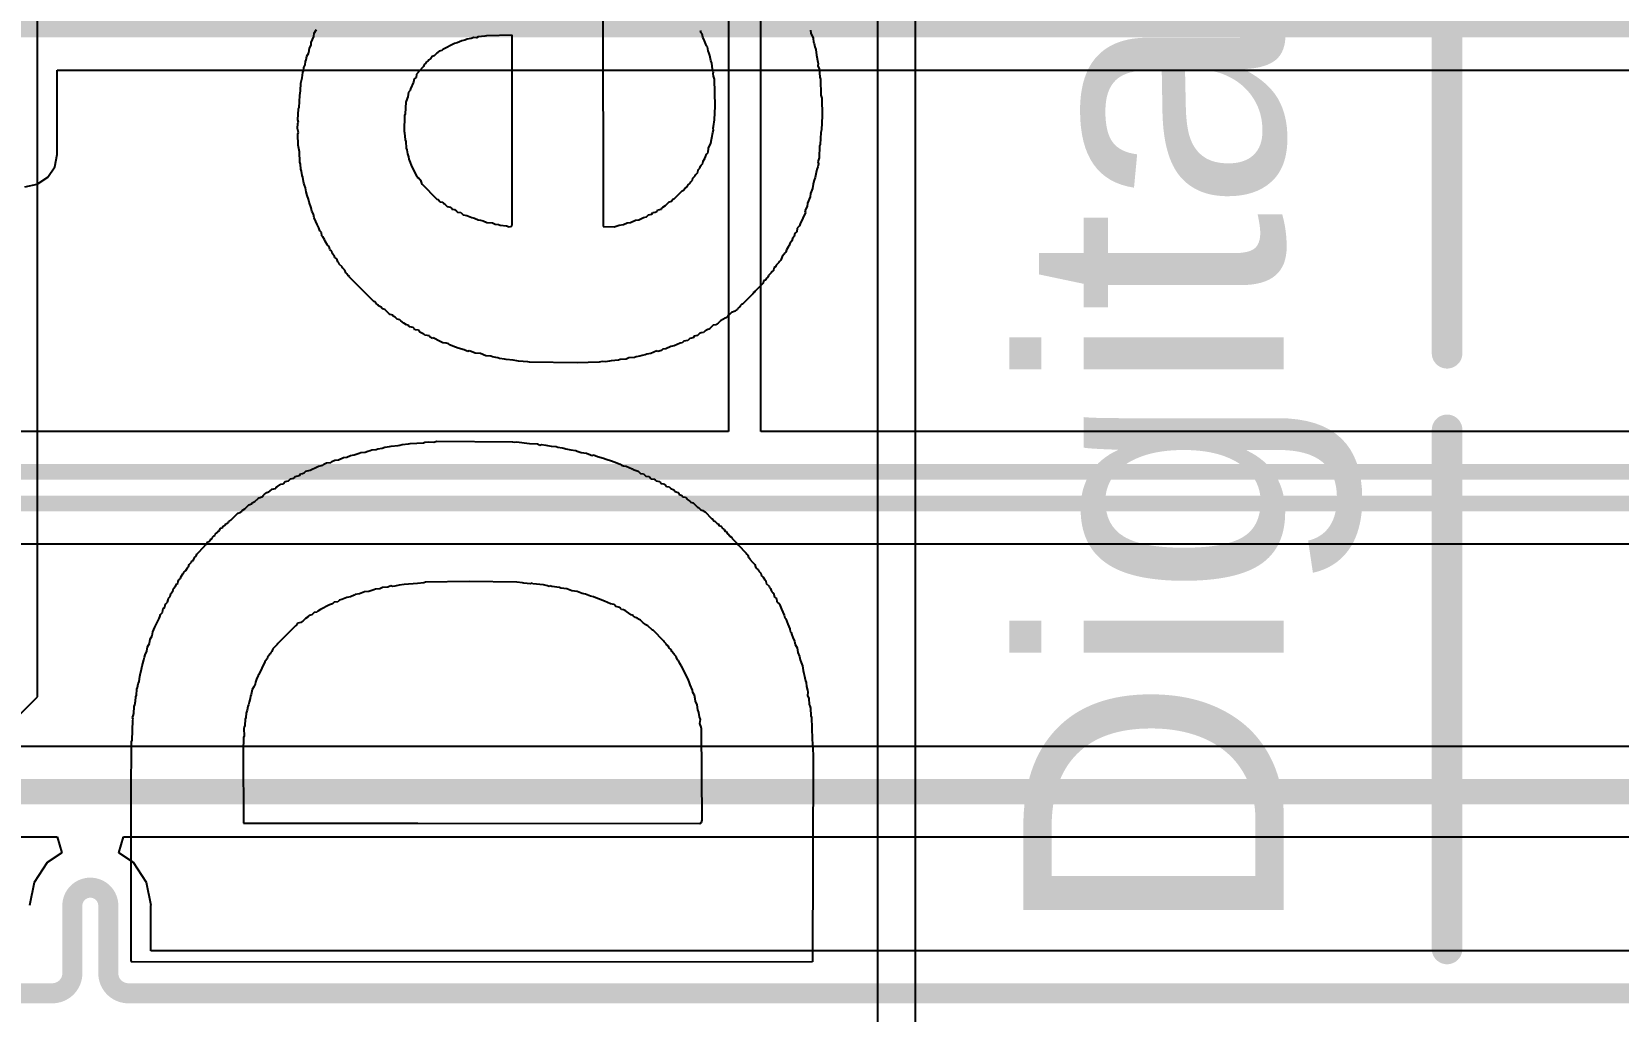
# Model space of a CAD drawing. Header units: inches. Extents: x 0 to 208, y 0 to 213.
# Drawn here: x 0.579 to 1.08, y 1.891 to 2.2 of the extents above; entities that cross this region are included whole.
import ezdxf

# ---------------------------------------------------------------- set-up
doc = ezdxf.new("R2010")
doc.units = ezdxf.units.IN
doc.header["$MEASUREMENT"] = 0
for name, color, linetype in [('Bottom Layer', 5, 'Continuous'), ('L3_SIG1', 76, 'Continuous'), ('L4_PWR', 90, 'Continuous'), ('Top Overlay', 2, 'Continuous')]:
    doc.layers.add(name, color=color, linetype=linetype)
doc.styles.add('Arial', font='', dxfattribs={"height": 0.2})
doc.styles.get('Arial').set_extended_font_data('Arial')

msp = doc.modelspace()

# ---------------------------------------------------------------- linework, layer by layer
at = {"layer": 'Bottom Layer'}
for p, q in [((0.5872, 2.161), (0.5872, 2.18757)), ((0.5872, 2.18757), (3.93065, 2.18757)), ((0.58642, 2.1571), (0.5872, 2.161)), ((0.5809, 2.15158), (0.58421, 2.15379)), ((0.58421, 2.15379), (0.58642, 2.1571)), ((0.577, 2.1508), (0.5809, 2.15158)), ((2.56593, 1.9743), (0.5736, 1.9743)), ((0.53901, 1.94576), (0.58715, 1.94576)), ((0.58715, 1.94576), (0.58867, 1.94076)), ((0.60665, 1.94076), (0.60817, 1.94576)), ((0.60817, 1.94576), (2.57524, 1.94576)), ((0.58408, 1.93769), (0.57992, 1.93146)), ((0.58867, 1.94076), (0.58408, 1.93769)), ((0.61124, 1.93769), (0.60665, 1.94076)), ((0.6154, 1.93146), (0.61124, 1.93769)), ((0.57992, 1.93146), (0.57846, 1.92412)), ((0.61686, 1.92412), (0.6154, 1.93146)), ((0.61675, 1.9099), (0.61675, 1.92412)), ((0.61675, 1.92412), (0.61686, 1.92412)), ((1.36819, 1.9099), (0.61675, 1.9099))]:
    msp.add_line(p, q, dxfattribs=at)
for points in [[(0.53894, 2.22287, 0.05, 0.05, 0), (5.03359, 2.22287, 0.05, 0.05, 0)], [(0.51651, 1.96003, 0.008, 0.008, 0), (2.5857, 1.96003, 0.008, 0.008, 0)], [(0.592, 1.92412, 0.00633, 0.00633, -0.414214), (0.59766, 1.92978, 0.00633, 0.00633, 0)], [(0.59766, 1.92978, 0.00633, 0.00633, 0), (0.59766, 1.92978, 0.00633, 0.00633, 0)], [(0.59766, 1.92978, 0.00633, 0.00633, -0.414214), (0.60333, 1.92412, 0.00633, 0.00633, 0)], [(0.592, 1.90281, 0.00633, 0.00633, 0), (0.592, 1.92412, 0.00633, 0.00633, 0)], [(0.60333, 1.90281, 0.00633, 0.00633, 0), (0.60333, 1.92412, 0.00633, 0.00633, 0)], [(0.592, 1.90281, 0.00633, 0.00633, -0.414214), (0.58567, 1.89648, 0.00633, 0.00633, 0)], [(0.60965, 1.89648, 0.00633, 0.00633, -0.414214), (0.60333, 1.90281, 0.00633, 0.00633, 0)], [(0.40659, 1.89648, 0.00633, 0.00633, 0), (0.5825, 1.89648, 0.00633, 0.00633, 0)], [(0.5825, 1.89648, 0.00633, 0.00633, 0), (0.58567, 1.89648, 0.00633, 0.00633, 0)], [(0.60965, 1.89648, 0.00633, 0.00633, 0), (0.74567, 1.89648, 0.00633, 0.00633, 0)], [(0.74567, 1.89648, 0.00633, 0.00633, 0), (1.37935, 1.89648, 0.00633, 0.00633, 0)]]:
    msp.add_lwpolyline(points, format="xyseb", dxfattribs=at)
for points in [[(0.59608, 1.92978, 0.00316, 0.00316, 1), (0.59924, 1.92978, 0.00316, 0.00316, 1)], [(0.59608, 1.92978, 0.00316, 0.00316, 1), (0.59924, 1.92978, 0.00316, 0.00316, 1)], [(0.59608, 1.92978, 0.00316, 0.00316, 1), (0.59924, 1.92978, 0.00316, 0.00316, 1)], [(0.59608, 1.92978, 0.00316, 0.00316, 1), (0.59924, 1.92978, 0.00316, 0.00316, 1)], [(0.59041, 1.92412, 0.00316, 0.00316, 1), (0.59358, 1.92412, 0.00316, 0.00316, 1)], [(0.59041, 1.92412, 0.00316, 0.00316, 1), (0.59358, 1.92412, 0.00316, 0.00316, 1)], [(0.60174, 1.92412, 0.00316, 0.00316, 1), (0.60491, 1.92412, 0.00316, 0.00316, 1)], [(0.60174, 1.92412, 0.00316, 0.00316, 1), (0.60491, 1.92412, 0.00316, 0.00316, 1)], [(0.59041, 1.90281, 0.00316, 0.00316, 1), (0.59358, 1.90281, 0.00316, 0.00316, 1)], [(0.59041, 1.90281, 0.00316, 0.00316, 1), (0.59358, 1.90281, 0.00316, 0.00316, 1)], [(0.60174, 1.90281, 0.00316, 0.00316, 1), (0.60491, 1.90281, 0.00316, 0.00316, 1)], [(0.60174, 1.90281, 0.00316, 0.00316, 1), (0.60491, 1.90281, 0.00316, 0.00316, 1)], [(0.58092, 1.89648, 0.00316, 0.00316, 1), (0.58408, 1.89648, 0.00316, 0.00316, 1)], [(0.58092, 1.89648, 0.00316, 0.00316, 1), (0.58408, 1.89648, 0.00316, 0.00316, 1)], [(0.58408, 1.89648, 0.00316, 0.00316, 1), (0.58725, 1.89648, 0.00316, 0.00316, 1)], [(0.58408, 1.89648, 0.00316, 0.00316, 1), (0.58725, 1.89648, 0.00316, 0.00316, 1)], [(0.60807, 1.89648, 0.00316, 0.00316, 1), (0.61124, 1.89648, 0.00316, 0.00316, 1)], [(0.60807, 1.89648, 0.00316, 0.00316, 1), (0.61124, 1.89648, 0.00316, 0.00316, 1)], [(0.74409, 1.89648, 0.00316, 0.00316, 1), (0.74725, 1.89648, 0.00316, 0.00316, 1)], [(0.74409, 1.89648, 0.00316, 0.00316, 1), (0.74725, 1.89648, 0.00316, 0.00316, 1)]]:
    msp.add_lwpolyline(points, format="xyseb", close=True, dxfattribs=at)
at = {"layer": 'L3_SIG1'}
for p, q in [((0.799, 2.656), (0.799, 2.0736)), ((0.8092, 2.0736), (0.8092, 2.656)), ((0.799, 2.0736), (0.38189, 2.0736)), ((2.40976, 2.0736), (0.8092, 2.0736)), ((0.57332, 2.03822), (2.41915, 2.03822))]:
    msp.add_line(p, q, dxfattribs=at)
for points in [[(0.45363, 2.06088, 0.00494, 0.00494, 0), (2.41503, 2.06088, 0.00494, 0.00494, 0)], [(0.45363, 2.05094, 0.00494, 0.00494, 0), (2.41915, 2.05094, 0.00494, 0.00494, 0)]]:
    msp.add_lwpolyline(points, format="xyseb", dxfattribs=at)
at = {"layer": 'L4_PWR'}
for p, q in [((0.846, 2.78693), (0.846, 1.73699)), ((0.858, 1.819), (0.858, 2.78693)), ((0.581, 1.99), (0.581, 2.645)), ((0.54084, 1.94984), (0.581, 1.99))]:
    msp.add_line(p, q, dxfattribs=at)
at = {"layer": 'Top Overlay'}
for p, q in [((0.75928, 2.23916), (0.75945, 2.13826)), ((0.6673, 2.19626), (0.66816, 2.19815)), ((0.66816, 2.19815), (0.66833, 2.19918)), ((0.66833, 2.19918), (0.66902, 2.20038)), ((0.71784, 2.19755), (0.71655, 2.19729)), ((0.7187, 2.19789), (0.71784, 2.19755)), ((0.71938, 2.19772), (0.7187, 2.19789)), ((0.71947, 2.1978), (0.71938, 2.19772)), ((0.72007, 2.19806), (0.71947, 2.1978)), ((0.72213, 2.19823), (0.72007, 2.19806)), ((0.72264, 2.1984), (0.72213, 2.19823)), ((0.73071, 2.19858), (0.72264, 2.1984)), ((0.73079, 2.1386), (0.73071, 2.19858)), ((0.79034, 2.19935), (0.79017, 2.20003)), ((0.79069, 2.199), (0.79034, 2.19935)), ((0.79086, 2.19798), (0.79069, 2.199)), ((0.79146, 2.19686), (0.79086, 2.19798)), ((0.82484, 2.20021), (0.82501, 2.19918)), ((0.82501, 2.19918), (0.82569, 2.19763)), ((0.82569, 2.19763), (0.82587, 2.19643)), ((0.66593, 2.19197), (0.66661, 2.193)), ((0.66661, 2.193), (0.66678, 2.19454)), ((0.66678, 2.19454), (0.6673, 2.1954)), ((0.66739, 2.19583), (0.6673, 2.19626)), ((0.6673, 2.1954), (0.66739, 2.19583)), ((0.70703, 2.19291), (0.70617, 2.19205)), ((0.70737, 2.19308), (0.70703, 2.19291)), ((0.70746, 2.19334), (0.70737, 2.19308)), ((0.70771, 2.1936), (0.70746, 2.19334)), ((0.70857, 2.19377), (0.70771, 2.1936)), ((0.70891, 2.19411), (0.70857, 2.19377)), ((0.71252, 2.196), (0.70891, 2.19411)), ((0.71338, 2.19617), (0.71252, 2.196)), ((0.71492, 2.19686), (0.71338, 2.19617)), ((0.71578, 2.19703), (0.71492, 2.19686)), ((0.71655, 2.19729), (0.71578, 2.19703)), ((0.79206, 2.19523), (0.79146, 2.19686)), ((0.7924, 2.19489), (0.79206, 2.19523)), ((0.79257, 2.19368), (0.7924, 2.19489)), ((0.79292, 2.19283), (0.79257, 2.19368)), ((0.79309, 2.19214), (0.79292, 2.19283)), ((0.82587, 2.19643), (0.82604, 2.19592)), ((0.82604, 2.19592), (0.82621, 2.19489)), ((0.82621, 2.19489), (0.82655, 2.19403)), ((0.82655, 2.19403), (0.82672, 2.19231)), ((0.6649, 2.18734), (0.66507, 2.18837)), ((0.66507, 2.18837), (0.66541, 2.18922)), ((0.66541, 2.18922), (0.66558, 2.19025)), ((0.66558, 2.19025), (0.66575, 2.19077)), ((0.66575, 2.19077), (0.66593, 2.19197)), ((0.70282, 2.18871), (0.70128, 2.18716)), ((0.70299, 2.18939), (0.70282, 2.18871)), ((0.70351, 2.18974), (0.70299, 2.18939)), ((0.70368, 2.19008), (0.70351, 2.18974)), ((0.70394, 2.19034), (0.70368, 2.19008)), ((0.70428, 2.19051), (0.70394, 2.19034)), ((0.70445, 2.19085), (0.70428, 2.19051)), ((0.70505, 2.19128), (0.70445, 2.19085)), ((0.70548, 2.19188), (0.70505, 2.19128)), ((0.70617, 2.19205), (0.70548, 2.19188)), ((0.79326, 2.19163), (0.79309, 2.19214)), ((0.79343, 2.1906), (0.79326, 2.19163)), ((0.79378, 2.18974), (0.79343, 2.1906)), ((0.79395, 2.18785), (0.79378, 2.18974)), ((0.79429, 2.18699), (0.79395, 2.18785)), ((0.82672, 2.19231), (0.8269, 2.1918)), ((0.8269, 2.1918), (0.82707, 2.1906)), ((0.82707, 2.1906), (0.82724, 2.19008)), ((0.82724, 2.19008), (0.82732, 2.18965)), ((0.82732, 2.18965), (0.82724, 2.18888)), ((0.82724, 2.18888), (0.82758, 2.18802)), ((0.82758, 2.18802), (0.82784, 2.18536)), ((0.66395, 2.18107), (0.66412, 2.18347)), ((0.66412, 2.18347), (0.66447, 2.18519)), ((0.66447, 2.18519), (0.66473, 2.18682)), ((0.66473, 2.18682), (0.6649, 2.18734)), ((0.69965, 2.18382), (0.6987, 2.18167)), ((0.69982, 2.18485), (0.69965, 2.18382)), ((0.70016, 2.18502), (0.69982, 2.18485)), ((0.70042, 2.18528), (0.70016, 2.18502)), ((0.70059, 2.18631), (0.70042, 2.18528)), ((0.70111, 2.18682), (0.70059, 2.18631)), ((0.70128, 2.18716), (0.70111, 2.18682)), ((0.79412, 2.18648), (0.79429, 2.18699)), ((0.79429, 2.18562), (0.79412, 2.18648)), ((0.79463, 2.18476), (0.79429, 2.18562)), ((0.7948, 2.17618), (0.79463, 2.18476)), ((0.82784, 2.18536), (0.82801, 2.18468)), ((0.82801, 2.18468), (0.82818, 2.1797)), ((0.66352, 2.17584), (0.66378, 2.17953)), ((0.66378, 2.17953), (0.66395, 2.18107)), ((0.69725, 2.17747), (0.69699, 2.17378)), ((0.69767, 2.17858), (0.69725, 2.17747)), ((0.69785, 2.1791), (0.69767, 2.17858)), ((0.69802, 2.18064), (0.69785, 2.1791)), ((0.69853, 2.18116), (0.69802, 2.18064)), ((0.6987, 2.18167), (0.69853, 2.18116)), ((0.82818, 2.1797), (0.82844, 2.17876)), ((0.82844, 2.17876), (0.82853, 2.17318)), ((0.66318, 2.17189), (0.66335, 2.17532)), ((0.66335, 2.17532), (0.66352, 2.17584)), ((0.69682, 2.17326), (0.69664, 2.16829)), ((0.69699, 2.17378), (0.69682, 2.17326)), ((0.79463, 2.17189), (0.7948, 2.17618)), ((0.82853, 2.17318), (0.82835, 2.16872)), ((0.66301, 2.16914), (0.66318, 2.17069)), ((0.66335, 2.16794), (0.66301, 2.16914)), ((0.66335, 2.1712), (0.66318, 2.17189)), ((0.66318, 2.17069), (0.66335, 2.1712)), ((0.66318, 2.16743), (0.66335, 2.16794)), ((0.66327, 2.16391), (0.66318, 2.16743)), ((0.69664, 2.16829), (0.69682, 2.16777)), ((0.69682, 2.16777), (0.69699, 2.16554)), ((0.79378, 2.16623), (0.79403, 2.16786)), ((0.79403, 2.16786), (0.79429, 2.16863)), ((0.79412, 2.16932), (0.79429, 2.16983)), ((0.79429, 2.16863), (0.79412, 2.16932)), ((0.79429, 2.16983), (0.79463, 2.17189)), ((0.8281, 2.16794), (0.82793, 2.16417)), ((0.82835, 2.16872), (0.8281, 2.16794)), ((0.66361, 2.16185), (0.66327, 2.16391)), ((0.69699, 2.16554), (0.69716, 2.16503)), ((0.69716, 2.16503), (0.69733, 2.16297)), ((0.69733, 2.16297), (0.6975, 2.16245)), ((0.6975, 2.16245), (0.69776, 2.16117)), ((0.79257, 2.16159), (0.79275, 2.16297)), ((0.79275, 2.16297), (0.79343, 2.16451)), ((0.79343, 2.16451), (0.7936, 2.16571)), ((0.7936, 2.16571), (0.79378, 2.16623)), ((0.82775, 2.16365), (0.82758, 2.15988)), ((0.82793, 2.16417), (0.82775, 2.16365)), ((0.66378, 2.15859), (0.66361, 2.16185)), ((0.66395, 2.1579), (0.66378, 2.15859)), ((0.66412, 2.15636), (0.66395, 2.1579)), ((0.69776, 2.16117), (0.69802, 2.16022)), ((0.69802, 2.16022), (0.69819, 2.15953)), ((0.69819, 2.15953), (0.69836, 2.15902)), ((0.69836, 2.15902), (0.69905, 2.15713)), ((0.79017, 2.1573), (0.79034, 2.15765)), ((0.79034, 2.15765), (0.79086, 2.15816)), ((0.79086, 2.15816), (0.79103, 2.15885)), ((0.79103, 2.15885), (0.79154, 2.15971)), ((0.79154, 2.15971), (0.79172, 2.16022)), ((0.79172, 2.16022), (0.79206, 2.16108)), ((0.79206, 2.16108), (0.79257, 2.16159)), ((0.82741, 2.15799), (0.82715, 2.15705)), ((0.82758, 2.15988), (0.82724, 2.15868)), ((0.82724, 2.15868), (0.82741, 2.15799)), ((0.6643, 2.15567), (0.66412, 2.15636)), ((0.66455, 2.15439), (0.6643, 2.15567)), ((0.66473, 2.15387), (0.66455, 2.15439)), ((0.6649, 2.1525), (0.66473, 2.15387)), ((0.66507, 2.15198), (0.6649, 2.1525)), ((0.69905, 2.15713), (0.70076, 2.15387)), ((0.70076, 2.15387), (0.70128, 2.15353)), ((0.70128, 2.15353), (0.70145, 2.15319)), ((0.70145, 2.15319), (0.70179, 2.15284)), ((0.70179, 2.15284), (0.70214, 2.15198)), ((0.78708, 2.15233), (0.7876, 2.15284)), ((0.7876, 2.15284), (0.78777, 2.15353)), ((0.78777, 2.15353), (0.78846, 2.15421)), ((0.78846, 2.15421), (0.78863, 2.15456)), ((0.78863, 2.15456), (0.78931, 2.15524)), ((0.78931, 2.15524), (0.78949, 2.1561)), ((0.78949, 2.1561), (0.79, 2.15662)), ((0.79, 2.15662), (0.79017, 2.1573)), ((0.82604, 2.15284), (0.82587, 2.15216)), ((0.82638, 2.1537), (0.82604, 2.15284)), ((0.82664, 2.15533), (0.82638, 2.1537)), ((0.8269, 2.15627), (0.82664, 2.15533)), ((0.82715, 2.15705), (0.8269, 2.15627)), ((0.66524, 2.1513), (0.66507, 2.15198)), ((0.66558, 2.15044), (0.66524, 2.1513)), ((0.66575, 2.14924), (0.66558, 2.15044)), ((0.6661, 2.14804), (0.66575, 2.14924)), ((0.66653, 2.14692), (0.6661, 2.14804)), ((0.70214, 2.15198), (0.70231, 2.15164)), ((0.70231, 2.15164), (0.70703, 2.14692)), ((0.78202, 2.14709), (0.78442, 2.1495)), ((0.78442, 2.1495), (0.78477, 2.14967)), ((0.78477, 2.14967), (0.78519, 2.15027)), ((0.78519, 2.15027), (0.78545, 2.15053)), ((0.78545, 2.15053), (0.7858, 2.1507)), ((0.7858, 2.1507), (0.78622, 2.1513)), ((0.78622, 2.1513), (0.78691, 2.15198)), ((0.78691, 2.15198), (0.78708, 2.15233)), ((0.82475, 2.14761), (0.82398, 2.14563)), ((0.82492, 2.14864), (0.82475, 2.14761)), ((0.82535, 2.14975), (0.82492, 2.14864)), ((0.82552, 2.15027), (0.82535, 2.14975)), ((0.82569, 2.15164), (0.82552, 2.15027)), ((0.82587, 2.15216), (0.82569, 2.15164)), ((0.6667, 2.14589), (0.66653, 2.14692)), ((0.66739, 2.14418), (0.6667, 2.14589)), ((0.66756, 2.14315), (0.66739, 2.14418)), ((0.66807, 2.14212), (0.66756, 2.14315)), ((0.70703, 2.14692), (0.70737, 2.14675)), ((0.70737, 2.14675), (0.70806, 2.14606)), ((0.70806, 2.14606), (0.70891, 2.14589)), ((0.70891, 2.14589), (0.70926, 2.14538)), ((0.70926, 2.14538), (0.7096, 2.14521)), ((0.7096, 2.14521), (0.71029, 2.14452)), ((0.71029, 2.14452), (0.71132, 2.14435)), ((0.71132, 2.14435), (0.71157, 2.14409)), ((0.71157, 2.14409), (0.71175, 2.14375)), ((0.71175, 2.14375), (0.7126, 2.14358)), ((0.7126, 2.14358), (0.7132, 2.14315)), ((0.7132, 2.14315), (0.71355, 2.1428)), ((0.71355, 2.1428), (0.71458, 2.14263)), ((0.71458, 2.14263), (0.71526, 2.14194)), ((0.77481, 2.14212), (0.77516, 2.14263)), ((0.77516, 2.14263), (0.77584, 2.1428)), ((0.77584, 2.1428), (0.77636, 2.14297)), ((0.77636, 2.14297), (0.77661, 2.14323)), ((0.77661, 2.14323), (0.7767, 2.14349)), ((0.7767, 2.14349), (0.77739, 2.14366)), ((0.77739, 2.14366), (0.77782, 2.14375)), ((0.77782, 2.14375), (0.77799, 2.14409)), ((0.77799, 2.14409), (0.77824, 2.14435)), ((0.77824, 2.14435), (0.7791, 2.14486)), ((0.7791, 2.14486), (0.7803, 2.14606)), ((0.7803, 2.14606), (0.78099, 2.14624)), ((0.78099, 2.14624), (0.78142, 2.14684)), ((0.78142, 2.14684), (0.78202, 2.14709)), ((0.82329, 2.14272), (0.82158, 2.13911)), ((0.82381, 2.1446), (0.82312, 2.14323)), ((0.82312, 2.14323), (0.82329, 2.14272)), ((0.82398, 2.14563), (0.82381, 2.1446)), ((0.66833, 2.141), (0.66807, 2.14212)), ((0.66884, 2.1398), (0.66833, 2.141)), ((0.66919, 2.13894), (0.66884, 2.1398)), ((0.66979, 2.13783), (0.66919, 2.13894)), ((0.67005, 2.13688), (0.66979, 2.13783)), ((0.71526, 2.14194), (0.71647, 2.14177)), ((0.71647, 2.14177), (0.71801, 2.14109)), ((0.71801, 2.14109), (0.71887, 2.14092)), ((0.71887, 2.14092), (0.72007, 2.1404)), ((0.72007, 2.1404), (0.72076, 2.14023)), ((0.72076, 2.14023), (0.72161, 2.14006)), ((0.72161, 2.14006), (0.72281, 2.13954)), ((0.72281, 2.13954), (0.72453, 2.13937)), ((0.72453, 2.13937), (0.72539, 2.13903)), ((0.72539, 2.13903), (0.72642, 2.13886)), ((0.72642, 2.13886), (0.72693, 2.13868)), ((0.72693, 2.13868), (0.72899, 2.13851)), ((0.72899, 2.13851), (0.72985, 2.13817)), ((0.72985, 2.13817), (0.73054, 2.13834)), ((0.73054, 2.13834), (0.73079, 2.1386)), ((0.75945, 2.13826), (0.76297, 2.13817)), ((0.76297, 2.13817), (0.76383, 2.13851)), ((0.76383, 2.13851), (0.76452, 2.13868)), ((0.76452, 2.13868), (0.76589, 2.13886)), ((0.76589, 2.13886), (0.76709, 2.13937)), ((0.76709, 2.13937), (0.76812, 2.13954)), ((0.76812, 2.13954), (0.76966, 2.14023)), ((0.76966, 2.14023), (0.77069, 2.1404)), ((0.77069, 2.1404), (0.77224, 2.14109)), ((0.77224, 2.14109), (0.7731, 2.14126)), ((0.7731, 2.14126), (0.77378, 2.14194)), ((0.77378, 2.14194), (0.77481, 2.14212)), ((0.82072, 2.13774), (0.82055, 2.13654)), ((0.8214, 2.13843), (0.82072, 2.13774)), ((0.82158, 2.13911), (0.8214, 2.13843)), ((0.67056, 2.13637), (0.67005, 2.13688)), ((0.67073, 2.13534), (0.67056, 2.13637)), ((0.67107, 2.13499), (0.67073, 2.13534)), ((0.67159, 2.13414), (0.67107, 2.13499)), ((0.67176, 2.13362), (0.67159, 2.13414)), ((0.67245, 2.13242), (0.67176, 2.13362)), ((0.67305, 2.13199), (0.67245, 2.13242)), ((0.81832, 2.13294), (0.81814, 2.13225)), ((0.81883, 2.13345), (0.81832, 2.13294)), ((0.819, 2.13379), (0.81883, 2.13345)), ((0.81917, 2.13448), (0.819, 2.13379)), ((0.81977, 2.13508), (0.81917, 2.13448)), ((0.81995, 2.13611), (0.81977, 2.13508)), ((0.82055, 2.13654), (0.81995, 2.13611)), ((0.67322, 2.13096), (0.67305, 2.13199)), ((0.67382, 2.13053), (0.67322, 2.13096)), ((0.67399, 2.12985), (0.67382, 2.13053)), ((0.67468, 2.12882), (0.67399, 2.12985)), ((0.67485, 2.12847), (0.67468, 2.12882)), ((0.67545, 2.12804), (0.67485, 2.12847)), ((0.67571, 2.1271), (0.67545, 2.12804)), ((0.81548, 2.1277), (0.81505, 2.12727)), ((0.81591, 2.12882), (0.81548, 2.1277)), ((0.8166, 2.1295), (0.81591, 2.12882)), ((0.81677, 2.12985), (0.8166, 2.1295)), ((0.81711, 2.13019), (0.81677, 2.12985)), ((0.81729, 2.13088), (0.81711, 2.13019)), ((0.81797, 2.13191), (0.81729, 2.13088)), ((0.81814, 2.13225), (0.81797, 2.13191)), ((0.67605, 2.12676), (0.67571, 2.1271)), ((0.67622, 2.12641), (0.67605, 2.12676)), ((0.67708, 2.12556), (0.67622, 2.12641)), ((0.67725, 2.12521), (0.67708, 2.12556)), ((0.67794, 2.12453), (0.67725, 2.12521)), ((0.67828, 2.12367), (0.67794, 2.12453)), ((0.67863, 2.12333), (0.67828, 2.12367)), ((0.6788, 2.12298), (0.67863, 2.12333)), ((0.67905, 2.12272), (0.6788, 2.12298)), ((0.6794, 2.12255), (0.67905, 2.12272)), ((0.67948, 2.1223), (0.6794, 2.12255)), ((0.81162, 2.12281), (0.81145, 2.1223)), ((0.81248, 2.12367), (0.81162, 2.12281)), ((0.81265, 2.12401), (0.81248, 2.12367)), ((0.81291, 2.1241), (0.81265, 2.12401)), ((0.81317, 2.12435), (0.81291, 2.1241)), ((0.81334, 2.12521), (0.81317, 2.12435)), ((0.81385, 2.12556), (0.81334, 2.12521)), ((0.81403, 2.12607), (0.81385, 2.12556)), ((0.81488, 2.12693), (0.81403, 2.12607)), ((0.81505, 2.12727), (0.81488, 2.12693)), ((0.68712, 2.11466), (0.67948, 2.1223)), ((0.80733, 2.11766), (0.80682, 2.11732)), ((0.8075, 2.11801), (0.80733, 2.11766)), ((0.80991, 2.12041), (0.8075, 2.11801)), ((0.81008, 2.12109), (0.80991, 2.12041)), ((0.81068, 2.12135), (0.81008, 2.12109)), ((0.81085, 2.12187), (0.81068, 2.12135)), ((0.81145, 2.1223), (0.81085, 2.12187)), ((0.68746, 2.11449), (0.68712, 2.11466)), ((0.68781, 2.11397), (0.68746, 2.11449)), ((0.68841, 2.11354), (0.68781, 2.11397)), ((0.68858, 2.1132), (0.68841, 2.11354)), ((0.68944, 2.11286), (0.68858, 2.1132)), ((0.68961, 2.11251), (0.68944, 2.11286)), ((0.68987, 2.11226), (0.68961, 2.11251)), ((0.80184, 2.11234), (0.80176, 2.11208)), ((0.80227, 2.11277), (0.80184, 2.11234)), ((0.80261, 2.11294), (0.80227, 2.11277)), ((0.8027, 2.1132), (0.80261, 2.11294)), ((0.80313, 2.11363), (0.8027, 2.1132)), ((0.80347, 2.1138), (0.80313, 2.11363)), ((0.80665, 2.11698), (0.80347, 2.1138)), ((0.80682, 2.11732), (0.80665, 2.11698)), ((0.69055, 2.11208), (0.68987, 2.11226)), ((0.69193, 2.11071), (0.69055, 2.11208)), ((0.69227, 2.11054), (0.69193, 2.11071)), ((0.69304, 2.11028), (0.69227, 2.11054)), ((0.69321, 2.10994), (0.69304, 2.11028)), ((0.69381, 2.10968), (0.69321, 2.10994)), ((0.6945, 2.109), (0.69381, 2.10968)), ((0.69536, 2.10882), (0.6945, 2.109)), ((0.69561, 2.10857), (0.69536, 2.10882)), ((0.69656, 2.10779), (0.69561, 2.10857)), ((0.69742, 2.10728), (0.69656, 2.10779)), ((0.79541, 2.10762), (0.79506, 2.10728)), ((0.79575, 2.10779), (0.79541, 2.10762)), ((0.79644, 2.10848), (0.79575, 2.10779)), ((0.79798, 2.10934), (0.79644, 2.10848)), ((0.79832, 2.10951), (0.79798, 2.10934)), ((0.79875, 2.10994), (0.79832, 2.10951)), ((0.79892, 2.11028), (0.79875, 2.10994)), ((0.79918, 2.11037), (0.79892, 2.11028)), ((0.79995, 2.11114), (0.79918, 2.11037)), ((0.80107, 2.11157), (0.79995, 2.11114)), ((0.80141, 2.11191), (0.80107, 2.11157)), ((0.80176, 2.11208), (0.80141, 2.11191)), ((0.6981, 2.10711), (0.69742, 2.10728)), ((0.69819, 2.10685), (0.6981, 2.10711)), ((0.69845, 2.10659), (0.69819, 2.10685)), ((0.69948, 2.10642), (0.69845, 2.10659)), ((0.69991, 2.10599), (0.69948, 2.10642)), ((0.70008, 2.10565), (0.69991, 2.10599)), ((0.70119, 2.10556), (0.70008, 2.10565)), ((0.70145, 2.10531), (0.70119, 2.10556)), ((0.70162, 2.10496), (0.70145, 2.10531)), ((0.70291, 2.10436), (0.70162, 2.10496)), ((0.70325, 2.10402), (0.70291, 2.10436)), ((0.70471, 2.10376), (0.70325, 2.10402)), ((0.70488, 2.10342), (0.70471, 2.10376)), ((0.70565, 2.10299), (0.70488, 2.10342)), ((0.70583, 2.10316), (0.70565, 2.10299)), ((0.70651, 2.10282), (0.70583, 2.10316)), ((0.70737, 2.1023), (0.70651, 2.10282)), ((0.78683, 2.10299), (0.78614, 2.1023)), ((0.78785, 2.10316), (0.78683, 2.10299)), ((0.7882, 2.10368), (0.78785, 2.10316)), ((0.78923, 2.10385), (0.7882, 2.10368)), ((0.78991, 2.10453), (0.78923, 2.10385)), ((0.79043, 2.10471), (0.78991, 2.10453)), ((0.79112, 2.10488), (0.79043, 2.10471)), ((0.79163, 2.10539), (0.79112, 2.10488)), ((0.79197, 2.10556), (0.79163, 2.10539)), ((0.79283, 2.10591), (0.79197, 2.10556)), ((0.79317, 2.10608), (0.79283, 2.10591)), ((0.7942, 2.10711), (0.79317, 2.10608)), ((0.79506, 2.10728), (0.7942, 2.10711)), ((0.70891, 2.10162), (0.70737, 2.1023)), ((0.70994, 2.10145), (0.70891, 2.10162)), ((0.71063, 2.10127), (0.70994, 2.10145)), ((0.71097, 2.10093), (0.71063, 2.10127)), ((0.71286, 2.10024), (0.71097, 2.10093)), ((0.71372, 2.0999), (0.71286, 2.10024)), ((0.71561, 2.09939), (0.71372, 2.0999)), ((0.71681, 2.09887), (0.71561, 2.09939)), ((0.71715, 2.09904), (0.71681, 2.09887)), ((0.71784, 2.09887), (0.71715, 2.09904)), ((0.71904, 2.09836), (0.71784, 2.09887)), ((0.72076, 2.09818), (0.71904, 2.09836)), ((0.72247, 2.0975), (0.72076, 2.09818)), ((0.72402, 2.09733), (0.72247, 2.0975)), ((0.72453, 2.09715), (0.72402, 2.09733)), ((0.77104, 2.09733), (0.76984, 2.09715)), ((0.77181, 2.09758), (0.77104, 2.09733)), ((0.77275, 2.09784), (0.77181, 2.09758)), ((0.77327, 2.09801), (0.77275, 2.09784)), ((0.77447, 2.09818), (0.77327, 2.09801)), ((0.77636, 2.09904), (0.77447, 2.09818)), ((0.7767, 2.09887), (0.77636, 2.09904)), ((0.7779, 2.09921), (0.7767, 2.09887)), ((0.77824, 2.09956), (0.7779, 2.09921)), ((0.77927, 2.09973), (0.77824, 2.09956)), ((0.78082, 2.10042), (0.77927, 2.09973)), ((0.78185, 2.10059), (0.78082, 2.10042)), ((0.78374, 2.10145), (0.78185, 2.10059)), ((0.78442, 2.10162), (0.78374, 2.10145)), ((0.78494, 2.10213), (0.78442, 2.10162)), ((0.78614, 2.1023), (0.78494, 2.10213)), ((0.72556, 2.09698), (0.72453, 2.09715)), ((0.72625, 2.09681), (0.72556, 2.09698)), ((0.72676, 2.09664), (0.72625, 2.09681)), ((0.72831, 2.09647), (0.72676, 2.09664)), ((0.72882, 2.0963), (0.72831, 2.09647)), ((0.73105, 2.09613), (0.72882, 2.0963)), ((0.73225, 2.09595), (0.73105, 2.09613)), ((0.73277, 2.09578), (0.73225, 2.09595)), ((0.73569, 2.09561), (0.73277, 2.09578)), ((0.7362, 2.09544), (0.73569, 2.09561)), ((0.7513, 2.09527), (0.7362, 2.09544)), ((0.75817, 2.09544), (0.7513, 2.09527)), ((0.75911, 2.0957), (0.75817, 2.09544)), ((0.76023, 2.09561), (0.75911, 2.0957)), ((0.76143, 2.09578), (0.76023, 2.09561)), ((0.76194, 2.09595), (0.76143, 2.09578)), ((0.76434, 2.09613), (0.76194, 2.09595)), ((0.76486, 2.0963), (0.76434, 2.09613)), ((0.76675, 2.09647), (0.76486, 2.0963)), ((0.7676, 2.09681), (0.76675, 2.09647)), ((0.76932, 2.09698), (0.7676, 2.09681)), ((0.76984, 2.09715), (0.76932, 2.09698)), ((0.68437, 2.06712), (0.68523, 2.06747)), ((0.68523, 2.06747), (0.68592, 2.06764)), ((0.68592, 2.06764), (0.68643, 2.06781)), ((0.68643, 2.06781), (0.68781, 2.06798)), ((0.68781, 2.06798), (0.68832, 2.06815)), ((0.68832, 2.06815), (0.68969, 2.06832)), ((0.68969, 2.06832), (0.69055, 2.06867)), ((0.69055, 2.06867), (0.6921, 2.06884)), ((0.6921, 2.06884), (0.69261, 2.06901)), ((0.69261, 2.06901), (0.69484, 2.06918)), ((0.69484, 2.06918), (0.69536, 2.06935)), ((0.69536, 2.06935), (0.69604, 2.06953)), ((0.69604, 2.06953), (0.6981, 2.0697)), ((0.6981, 2.0697), (0.69862, 2.06987)), ((0.69862, 2.06987), (0.70274, 2.07004)), ((0.70274, 2.07004), (0.70325, 2.07021)), ((0.70325, 2.07021), (0.70445, 2.07038)), ((0.70445, 2.07038), (0.70608, 2.0703)), ((0.70608, 2.0703), (0.70703, 2.07056)), ((0.70703, 2.07056), (0.73088, 2.07038)), ((0.73088, 2.07038), (0.7314, 2.07021)), ((0.7314, 2.07021), (0.73208, 2.07038)), ((0.73208, 2.07038), (0.7362, 2.06987)), ((0.7362, 2.06987), (0.73877, 2.0697)), ((0.73877, 2.0697), (0.73946, 2.06935)), ((0.73946, 2.06935), (0.73998, 2.06953)), ((0.73998, 2.06953), (0.74135, 2.06935)), ((0.74135, 2.06935), (0.74186, 2.06918)), ((0.74186, 2.06918), (0.74306, 2.06901)), ((0.74306, 2.06901), (0.74461, 2.06884)), ((0.74461, 2.06884), (0.74512, 2.06867)), ((0.74512, 2.06867), (0.7465, 2.0685)), ((0.7465, 2.0685), (0.74701, 2.06832)), ((0.74701, 2.06832), (0.7477, 2.06815)), ((0.7477, 2.06815), (0.74873, 2.06798)), ((0.74873, 2.06798), (0.74924, 2.06781)), ((0.74924, 2.06781), (0.75079, 2.06764)), ((0.75079, 2.06764), (0.7513, 2.06747)), ((0.7513, 2.06747), (0.7525, 2.06695)), ((0.66704, 2.06146), (0.66927, 2.06249)), ((0.66927, 2.06249), (0.66962, 2.06266)), ((0.66962, 2.06266), (0.67013, 2.06283)), ((0.67013, 2.06283), (0.67099, 2.063)), ((0.67099, 2.063), (0.67133, 2.06335)), ((0.67133, 2.06335), (0.67219, 2.06369)), ((0.67219, 2.06369), (0.67356, 2.06386)), ((0.67356, 2.06386), (0.67391, 2.06421)), ((0.67391, 2.06421), (0.67476, 2.06455)), ((0.67476, 2.06455), (0.67597, 2.06472)), ((0.67597, 2.06472), (0.67751, 2.06541)), ((0.67751, 2.06541), (0.67854, 2.06558)), ((0.67854, 2.06558), (0.67974, 2.06609)), ((0.67974, 2.06609), (0.68094, 2.06627)), ((0.68094, 2.06627), (0.6818, 2.06661)), ((0.6818, 2.06661), (0.68249, 2.06678)), ((0.68249, 2.06678), (0.683, 2.06695)), ((0.683, 2.06695), (0.68437, 2.06712)), ((0.7525, 2.06695), (0.75422, 2.06678)), ((0.75422, 2.06678), (0.75542, 2.06627)), ((0.75542, 2.06627), (0.75594, 2.06609)), ((0.75594, 2.06609), (0.75645, 2.06627)), ((0.75645, 2.06627), (0.75765, 2.06575)), ((0.75765, 2.06575), (0.75954, 2.06524)), ((0.75954, 2.06524), (0.7604, 2.06489)), ((0.7604, 2.06489), (0.76211, 2.06438)), ((0.76211, 2.06438), (0.76297, 2.06403)), ((0.76297, 2.06403), (0.76486, 2.06335)), ((0.76486, 2.06335), (0.7652, 2.063)), ((0.7652, 2.063), (0.76589, 2.06283)), ((0.76589, 2.06283), (0.76675, 2.06266)), ((0.76675, 2.06266), (0.76863, 2.0618)), ((0.65846, 2.05717), (0.65915, 2.05786)), ((0.65915, 2.05786), (0.66018, 2.05803)), ((0.66018, 2.05803), (0.66086, 2.05871)), ((0.66086, 2.05871), (0.66189, 2.05889)), ((0.66189, 2.05889), (0.66215, 2.05914)), ((0.66215, 2.05914), (0.66224, 2.0594)), ((0.66224, 2.0594), (0.66361, 2.05974)), ((0.66361, 2.05974), (0.66395, 2.06026)), ((0.66395, 2.06026), (0.66464, 2.06043)), ((0.66464, 2.06043), (0.66515, 2.0606)), ((0.66515, 2.0606), (0.66567, 2.06112)), ((0.66567, 2.06112), (0.66704, 2.06146)), ((0.76863, 2.0618), (0.76898, 2.06163)), ((0.76898, 2.06163), (0.76984, 2.06129)), ((0.76984, 2.06129), (0.77052, 2.06112)), ((0.77052, 2.06112), (0.77121, 2.06043)), ((0.77121, 2.06043), (0.77224, 2.06026)), ((0.77224, 2.06026), (0.77292, 2.05957)), ((0.77292, 2.05957), (0.77395, 2.0594)), ((0.77395, 2.0594), (0.77464, 2.05871)), ((0.77464, 2.05871), (0.77576, 2.05863)), ((0.77576, 2.05863), (0.77593, 2.05829)), ((0.77593, 2.05829), (0.77619, 2.05803)), ((0.77619, 2.05803), (0.77722, 2.05786)), ((0.77722, 2.05786), (0.77747, 2.0576)), ((0.77747, 2.0576), (0.77764, 2.05726)), ((0.64954, 2.05151), (0.65057, 2.05254)), ((0.65057, 2.05254), (0.65091, 2.05271)), ((0.65091, 2.05271), (0.65177, 2.05305)), ((0.65177, 2.05305), (0.65203, 2.05314)), ((0.65203, 2.05314), (0.6522, 2.05348)), ((0.6522, 2.05348), (0.65263, 2.05391)), ((0.65263, 2.05391), (0.65297, 2.05408)), ((0.65297, 2.05408), (0.65331, 2.05442)), ((0.65331, 2.05442), (0.654, 2.0546)), ((0.654, 2.0546), (0.65434, 2.05477)), ((0.65434, 2.05477), (0.65503, 2.05545)), ((0.65503, 2.05545), (0.65606, 2.05563)), ((0.65606, 2.05563), (0.65632, 2.05588)), ((0.65632, 2.05588), (0.6564, 2.05614)), ((0.6564, 2.05614), (0.65675, 2.05631)), ((0.65675, 2.05631), (0.65778, 2.057)), ((0.65778, 2.057), (0.65846, 2.05717)), ((0.77764, 2.05726), (0.7785, 2.05708)), ((0.7785, 2.05708), (0.7791, 2.05666)), ((0.7791, 2.05666), (0.77945, 2.05631)), ((0.77945, 2.05631), (0.7803, 2.05614)), ((0.7803, 2.05614), (0.78082, 2.05563)), ((0.78082, 2.05563), (0.78176, 2.0552)), ((0.78176, 2.0552), (0.78193, 2.05485)), ((0.78193, 2.05485), (0.78305, 2.05442)), ((0.78305, 2.05442), (0.78331, 2.05417)), ((0.78331, 2.05417), (0.78339, 2.05391)), ((0.78339, 2.05391), (0.78425, 2.05339)), ((0.78425, 2.05339), (0.78459, 2.05305)), ((0.78459, 2.05305), (0.78545, 2.05288)), ((0.78545, 2.05288), (0.78571, 2.05262)), ((0.78571, 2.05262), (0.78588, 2.05228)), ((0.78588, 2.05228), (0.78683, 2.05168)), ((0.64199, 2.04567), (0.64422, 2.0479)), ((0.64422, 2.0479), (0.6449, 2.04807)), ((0.6449, 2.04807), (0.64525, 2.04825)), ((0.64525, 2.04825), (0.64559, 2.04876)), ((0.64559, 2.04876), (0.64645, 2.04928)), ((0.64645, 2.04928), (0.64765, 2.05048)), ((0.64765, 2.05048), (0.64851, 2.05082)), ((0.64851, 2.05082), (0.64868, 2.05116)), ((0.64868, 2.05116), (0.64954, 2.05151)), ((0.78683, 2.05168), (0.78717, 2.05134)), ((0.78717, 2.05134), (0.78785, 2.05116)), ((0.78785, 2.05116), (0.78923, 2.04979)), ((0.78923, 2.04979), (0.78957, 2.04962)), ((0.78957, 2.04962), (0.79026, 2.04893)), ((0.79026, 2.04893), (0.79094, 2.04876)), ((0.79094, 2.04876), (0.79129, 2.04842)), ((0.79129, 2.04842), (0.79163, 2.04825)), ((0.79163, 2.04825), (0.79369, 2.04619)), ((0.63804, 2.04224), (0.63838, 2.04241)), ((0.63838, 2.04241), (0.63873, 2.0431)), ((0.63873, 2.0431), (0.63924, 2.04327)), ((0.63924, 2.04327), (0.6395, 2.04353)), ((0.6395, 2.04353), (0.63958, 2.04378)), ((0.63958, 2.04378), (0.64036, 2.04421)), ((0.64036, 2.04421), (0.64044, 2.04447)), ((0.64044, 2.04447), (0.64079, 2.04464)), ((0.64079, 2.04464), (0.64121, 2.0449)), ((0.64121, 2.0449), (0.64139, 2.04524)), ((0.64139, 2.04524), (0.64164, 2.0455)), ((0.64164, 2.0455), (0.64199, 2.04567)), ((0.79369, 2.04619), (0.79395, 2.0461)), ((0.79395, 2.0461), (0.79412, 2.04576)), ((0.79412, 2.04576), (0.79438, 2.0455)), ((0.79438, 2.0455), (0.79472, 2.04533)), ((0.79472, 2.04533), (0.79541, 2.04464)), ((0.79541, 2.04464), (0.79575, 2.04447)), ((0.79575, 2.04447), (0.79609, 2.04396)), ((0.79609, 2.04396), (0.79661, 2.04378)), ((0.79661, 2.04378), (0.79686, 2.04353)), ((0.79686, 2.04353), (0.79704, 2.04318)), ((0.79704, 2.04318), (0.79764, 2.04275)), ((0.79764, 2.04275), (0.79798, 2.04224)), ((0.63126, 2.03495), (0.63384, 2.03752)), ((0.63384, 2.03752), (0.63392, 2.03778)), ((0.63392, 2.03778), (0.63426, 2.03795)), ((0.63426, 2.03795), (0.63478, 2.03881)), ((0.63478, 2.03881), (0.63512, 2.03898)), ((0.63512, 2.03898), (0.63538, 2.03924)), ((0.63538, 2.03924), (0.63555, 2.03958)), ((0.63555, 2.03958), (0.63607, 2.03992)), ((0.63607, 2.03992), (0.63624, 2.04027)), ((0.63624, 2.04027), (0.63667, 2.0407)), ((0.63667, 2.0407), (0.63692, 2.04078)), ((0.63692, 2.04078), (0.6371, 2.0413)), ((0.6371, 2.0413), (0.6377, 2.04173)), ((0.6377, 2.04173), (0.63804, 2.04224)), ((0.79798, 2.04224), (0.79832, 2.04207)), ((0.79832, 2.04207), (0.79867, 2.04138)), ((0.79867, 2.04138), (0.79901, 2.04121)), ((0.79901, 2.04121), (0.79927, 2.04095)), ((0.79927, 2.04095), (0.79944, 2.04061)), ((0.79944, 2.04061), (0.79995, 2.04027)), ((0.79995, 2.04027), (0.80012, 2.03992)), ((0.80012, 2.03992), (0.80184, 2.03821)), ((0.80184, 2.03821), (0.80201, 2.03786)), ((0.80201, 2.03786), (0.80459, 2.03529)), ((0.62886, 2.03169), (0.62955, 2.03237)), ((0.62955, 2.03237), (0.62972, 2.03272)), ((0.62972, 2.03272), (0.62997, 2.03297)), ((0.62997, 2.03297), (0.63023, 2.03306)), ((0.63023, 2.03306), (0.63058, 2.03392)), ((0.63058, 2.03392), (0.63109, 2.03426)), ((0.63109, 2.03426), (0.63126, 2.03495)), ((0.80459, 2.03529), (0.80476, 2.03495)), ((0.80476, 2.03495), (0.8051, 2.0346)), ((0.8051, 2.0346), (0.80527, 2.03392)), ((0.80527, 2.03392), (0.80562, 2.03375)), ((0.80562, 2.03375), (0.80579, 2.0334)), ((0.80579, 2.0334), (0.80656, 2.03246)), ((0.80656, 2.03246), (0.80733, 2.03169)), ((0.62611, 2.02722), (0.62628, 2.02791)), ((0.62628, 2.02791), (0.6268, 2.02877)), ((0.6268, 2.02877), (0.62714, 2.02911)), ((0.62714, 2.02911), (0.62723, 2.02937)), ((0.62723, 2.02937), (0.62757, 2.02954)), ((0.62757, 2.02954), (0.62783, 2.0298)), ((0.62783, 2.0298), (0.62834, 2.03066)), ((0.62834, 2.03066), (0.62869, 2.031)), ((0.62869, 2.031), (0.62886, 2.03169)), ((0.80733, 2.03169), (0.8075, 2.031)), ((0.8075, 2.031), (0.80768, 2.03066)), ((0.80768, 2.03066), (0.80836, 2.02997)), ((0.80836, 2.02997), (0.80853, 2.02963)), ((0.80853, 2.02963), (0.80922, 2.02894)), ((0.80922, 2.02894), (0.80939, 2.02808)), ((0.80939, 2.02808), (0.80991, 2.02774)), ((0.80991, 2.02774), (0.81042, 2.02688)), ((0.62285, 2.02156), (0.62302, 2.02259)), ((0.62302, 2.02259), (0.62371, 2.02328)), ((0.62371, 2.02328), (0.62388, 2.02414)), ((0.62388, 2.02414), (0.62457, 2.02482)), ((0.62457, 2.02482), (0.625, 2.02559)), ((0.625, 2.02559), (0.62526, 2.02568)), ((0.62526, 2.02568), (0.62543, 2.02637)), ((0.62543, 2.02637), (0.6256, 2.02688)), ((0.6256, 2.02688), (0.62611, 2.02722)), ((0.6812, 2.02225), (0.68094, 2.02199)), ((0.68257, 2.02242), (0.6812, 2.02225)), ((0.68369, 2.02285), (0.68257, 2.02242)), ((0.6842, 2.02302), (0.68369, 2.02285)), ((0.68558, 2.02319), (0.6842, 2.02302)), ((0.68643, 2.02353), (0.68558, 2.02319)), ((0.68712, 2.02371), (0.68643, 2.02353)), ((0.68764, 2.02388), (0.68712, 2.02371)), ((0.68901, 2.02405), (0.68764, 2.02388)), ((0.68987, 2.02439), (0.68901, 2.02405)), ((0.69158, 2.02456), (0.68987, 2.02439)), ((0.69244, 2.02491), (0.69158, 2.02456)), ((0.69295, 2.02474), (0.69244, 2.02491)), ((0.69373, 2.02482), (0.69295, 2.02474)), ((0.6951, 2.02516), (0.69373, 2.02482)), ((0.69664, 2.02534), (0.6951, 2.02516)), ((0.70093, 2.02568), (0.69664, 2.02534)), ((0.70291, 2.02594), (0.70093, 2.02568)), ((0.70342, 2.02611), (0.70291, 2.02594)), ((0.71715, 2.02628), (0.70342, 2.02611)), ((0.73225, 2.02611), (0.71715, 2.02628)), ((0.73397, 2.02594), (0.73225, 2.02611)), ((0.73448, 2.02577), (0.73397, 2.02594)), ((0.73654, 2.02559), (0.73448, 2.02577)), ((0.73706, 2.02577), (0.73654, 2.02559)), ((0.73723, 2.02559), (0.73706, 2.02577)), ((0.74066, 2.02525), (0.73723, 2.02559)), ((0.74186, 2.02491), (0.74066, 2.02525)), ((0.74238, 2.02474), (0.74186, 2.02491)), ((0.74272, 2.02491), (0.74238, 2.02474)), ((0.74324, 2.02474), (0.74272, 2.02491)), ((0.74564, 2.02439), (0.74324, 2.02474)), ((0.74615, 2.02422), (0.74564, 2.02439)), ((0.74804, 2.02405), (0.74615, 2.02422)), ((0.74959, 2.02336), (0.74804, 2.02405)), ((0.7513, 2.02319), (0.74959, 2.02336)), ((0.75285, 2.0225), (0.7513, 2.02319)), ((0.75388, 2.02233), (0.75285, 2.0225)), ((0.75542, 2.02165), (0.75388, 2.02233)), ((0.81042, 2.02688), (0.81076, 2.02654)), ((0.81076, 2.02654), (0.81094, 2.02568)), ((0.81094, 2.02568), (0.81179, 2.02482)), ((0.81179, 2.02482), (0.81197, 2.02448)), ((0.81197, 2.02448), (0.81231, 2.02414)), ((0.81231, 2.02414), (0.81248, 2.02345)), ((0.81248, 2.02345), (0.81265, 2.02311)), ((0.81265, 2.02311), (0.81291, 2.02285)), ((0.81291, 2.02285), (0.81317, 2.02276)), ((0.81317, 2.02276), (0.81351, 2.02139)), ((0.62045, 2.01658), (0.62062, 2.01779)), ((0.62062, 2.01779), (0.62114, 2.01813)), ((0.62114, 2.01813), (0.62131, 2.01882)), ((0.62131, 2.01882), (0.62148, 2.01933)), ((0.62148, 2.01933), (0.62199, 2.01984)), ((0.62199, 2.01984), (0.62217, 2.02053)), ((0.62217, 2.02053), (0.62234, 2.02105)), ((0.62234, 2.02105), (0.62285, 2.02156)), ((0.6703, 2.01753), (0.66944, 2.01701)), ((0.67313, 2.01899), (0.6703, 2.01753)), ((0.67408, 2.01924), (0.67313, 2.01899)), ((0.67459, 2.01976), (0.67408, 2.01924)), ((0.67579, 2.01993), (0.67459, 2.01976)), ((0.67631, 2.02045), (0.67579, 2.01993)), ((0.677, 2.02062), (0.67631, 2.02045)), ((0.67854, 2.0213), (0.677, 2.02062)), ((0.67974, 2.02148), (0.67854, 2.0213)), ((0.68094, 2.02199), (0.67974, 2.02148)), ((0.75645, 2.02148), (0.75542, 2.02165)), ((0.75765, 2.02096), (0.75645, 2.02148)), ((0.75834, 2.02079), (0.75765, 2.02096)), ((0.75954, 2.02027), (0.75834, 2.02079)), ((0.75988, 2.0201), (0.75954, 2.02027)), ((0.76177, 2.01924), (0.75988, 2.0201)), ((0.76297, 2.01907), (0.76177, 2.01924)), ((0.76349, 2.01839), (0.76297, 2.01907)), ((0.76477, 2.01813), (0.76349, 2.01839)), ((0.76495, 2.01779), (0.76477, 2.01813)), ((0.7652, 2.01753), (0.76495, 2.01779)), ((0.76589, 2.01736), (0.7652, 2.01753)), ((0.7664, 2.01719), (0.76589, 2.01736)), ((0.81351, 2.02139), (0.81411, 2.02096)), ((0.81411, 2.02096), (0.81428, 2.01993)), ((0.81428, 2.01993), (0.81505, 2.01916)), ((0.81505, 2.01916), (0.81574, 2.01761)), ((0.81574, 2.01761), (0.8166, 2.01573)), ((0.61805, 2.01195), (0.61891, 2.01384)), ((0.61891, 2.01384), (0.61942, 2.0147)), ((0.61942, 2.0147), (0.61959, 2.01521)), ((0.61959, 2.01521), (0.61976, 2.0159)), ((0.61976, 2.0159), (0.62045, 2.01658)), ((0.66241, 2.01238), (0.65683, 2.0068)), ((0.66275, 2.01255), (0.66241, 2.01238)), ((0.66318, 2.01315), (0.66275, 2.01255)), ((0.66412, 2.01341), (0.66318, 2.01315)), ((0.66447, 2.01375), (0.66412, 2.01341)), ((0.66481, 2.01392), (0.66447, 2.01375)), ((0.6655, 2.01461), (0.66481, 2.01392)), ((0.66636, 2.01513), (0.6655, 2.01461)), ((0.66644, 2.01538), (0.66636, 2.01513)), ((0.6667, 2.01564), (0.66644, 2.01538)), ((0.66756, 2.01581), (0.6667, 2.01564)), ((0.66824, 2.0165), (0.66756, 2.01581)), ((0.6691, 2.01667), (0.66824, 2.0165)), ((0.66944, 2.01701), (0.6691, 2.01667)), ((0.76795, 2.01598), (0.7664, 2.01719)), ((0.76829, 2.01581), (0.76795, 2.01598)), ((0.76898, 2.01564), (0.76829, 2.01581)), ((0.76906, 2.01538), (0.76898, 2.01564)), ((0.76932, 2.01513), (0.76906, 2.01538)), ((0.76966, 2.01495), (0.76932, 2.01513)), ((0.77035, 2.01478), (0.76966, 2.01495)), ((0.77044, 2.01452), (0.77035, 2.01478)), ((0.77121, 2.0141), (0.77044, 2.01452)), ((0.77207, 2.01324), (0.77121, 2.0141)), ((0.77241, 2.01307), (0.77207, 2.01324)), ((0.77275, 2.01272), (0.77241, 2.01307)), ((0.77361, 2.01238), (0.77275, 2.01272)), ((0.77498, 2.01101), (0.77361, 2.01238)), ((0.8166, 2.01573), (0.81677, 2.01487)), ((0.81677, 2.01487), (0.81711, 2.01452)), ((0.81711, 2.01452), (0.81771, 2.01289)), ((0.81771, 2.01289), (0.81832, 2.01144)), ((0.61633, 2.0068), (0.6165, 2.00818)), ((0.6165, 2.00818), (0.61719, 2.00921)), ((0.61719, 2.00921), (0.61736, 2.01041)), ((0.61736, 2.01041), (0.61805, 2.01195)), ((0.77533, 2.01084), (0.77498, 2.01101)), ((0.7785, 2.00766), (0.77533, 2.01084)), ((0.77867, 2.00732), (0.7785, 2.00766)), ((0.77936, 2.00663), (0.77867, 2.00732)), ((0.81832, 2.01144), (0.81849, 2.01058)), ((0.81849, 2.01058), (0.81883, 2.01023)), ((0.81883, 2.01023), (0.819, 2.00955)), ((0.819, 2.00955), (0.81935, 2.00869)), ((0.81935, 2.00869), (0.81986, 2.00749)), ((0.81986, 2.00749), (0.82003, 2.00646)), ((0.61453, 2.00157), (0.61479, 2.00251)), ((0.61479, 2.00251), (0.61496, 2.0032)), ((0.61496, 2.0032), (0.61547, 2.0044)), ((0.61547, 2.0044), (0.61565, 2.00577)), ((0.61565, 2.00577), (0.61633, 2.0068)), ((0.65366, 2.00277), (0.65348, 2.00191)), ((0.654, 2.00294), (0.65366, 2.00277)), ((0.65443, 2.00354), (0.654, 2.00294)), ((0.6546, 2.00389), (0.65443, 2.00354)), ((0.65494, 2.00423), (0.6546, 2.00389)), ((0.65529, 2.00509), (0.65494, 2.00423)), ((0.65666, 2.00646), (0.65529, 2.00509)), ((0.65683, 2.0068), (0.65666, 2.00646)), ((0.77953, 2.00629), (0.77936, 2.00663)), ((0.78005, 2.00594), (0.77953, 2.00629)), ((0.7803, 2.00534), (0.78005, 2.00594)), ((0.7809, 2.00491), (0.7803, 2.00534)), ((0.78108, 2.00423), (0.7809, 2.00491)), ((0.78176, 2.00354), (0.78108, 2.00423)), ((0.78193, 2.0032), (0.78176, 2.00354)), ((0.78245, 2.00268), (0.78193, 2.0032)), ((0.78262, 2.00234), (0.78245, 2.00268)), ((0.78288, 2.00157), (0.78262, 2.00234)), ((0.82003, 2.00646), (0.82072, 2.00543)), ((0.82072, 2.00543), (0.82089, 2.00389)), ((0.82089, 2.00389), (0.8214, 2.00268)), ((0.8214, 2.00268), (0.82166, 2.00157)), ((0.61341, 1.99685), (0.61384, 1.99865)), ((0.61384, 1.99865), (0.61401, 1.99968)), ((0.61401, 1.99968), (0.61427, 2.00045)), ((0.61427, 2.00045), (0.61453, 2.00157)), ((0.65271, 2.00097), (0.65082, 1.99702)), ((0.65288, 2.00131), (0.65271, 2.00097)), ((0.65348, 2.00191), (0.65288, 2.00131)), ((0.78322, 2.0014), (0.78288, 2.00157)), ((0.78365, 2.00045), (0.78322, 2.0014)), ((0.78417, 1.9996), (0.78365, 2.00045)), ((0.78614, 1.99573), (0.78417, 1.9996)), ((0.82166, 2.00157), (0.82192, 2.0008)), ((0.82192, 2.0008), (0.82235, 1.99968)), ((0.82235, 1.99968), (0.82252, 1.99831)), ((0.82252, 1.99831), (0.82278, 1.99736)), ((0.82278, 1.99736), (0.82295, 1.99651)), ((0.61221, 1.9905), (0.61238, 1.99239)), ((0.61238, 1.99239), (0.61256, 1.9929)), ((0.61256, 1.9929), (0.61281, 1.99402)), ((0.61281, 1.99402), (0.61307, 1.99479)), ((0.61307, 1.99479), (0.61324, 1.99633)), ((0.61324, 1.99633), (0.61341, 1.99685)), ((0.64877, 1.99222), (0.64859, 1.9917)), ((0.64928, 1.99307), (0.64877, 1.99222)), ((0.64962, 1.99393), (0.64928, 1.99307)), ((0.6498, 1.99462), (0.64962, 1.99393)), ((0.65014, 1.99548), (0.6498, 1.99462)), ((0.65065, 1.99668), (0.65014, 1.99548)), ((0.65082, 1.99702), (0.65065, 1.99668)), ((0.78665, 1.9947), (0.78614, 1.99573)), ((0.78691, 1.99376), (0.78665, 1.9947)), ((0.7876, 1.99204), (0.78691, 1.99376)), ((0.82295, 1.99651), (0.82312, 1.99599)), ((0.82312, 1.99599), (0.82329, 1.99496)), ((0.82329, 1.99496), (0.82346, 1.99445)), ((0.82346, 1.99445), (0.82364, 1.99325)), ((0.82364, 1.99325), (0.82398, 1.99204)), ((0.61153, 1.9869), (0.6117, 1.98741)), ((0.6117, 1.98741), (0.61187, 1.98861)), ((0.61187, 1.98861), (0.61204, 1.98998)), ((0.61204, 1.98998), (0.61221, 1.9905)), ((0.64756, 1.98741), (0.64739, 1.9869)), ((0.64774, 1.98827), (0.64756, 1.98741)), ((0.64808, 1.98947), (0.64774, 1.98827)), ((0.64825, 1.99016), (0.64808, 1.98947)), ((0.64842, 1.99067), (0.64825, 1.99016)), ((0.64859, 1.9917), (0.64842, 1.99067)), ((0.78777, 1.99136), (0.7876, 1.99204)), ((0.78828, 1.9905), (0.78777, 1.99136)), ((0.78846, 1.9893), (0.78828, 1.9905)), ((0.78863, 1.98861), (0.78846, 1.9893)), ((0.78914, 1.98741), (0.78863, 1.98861)), ((0.78931, 1.98587), (0.78914, 1.98741)), ((0.82398, 1.99204), (0.82406, 1.99144)), ((0.82406, 1.99144), (0.82398, 1.99033)), ((0.82398, 1.99033), (0.82432, 1.98947)), ((0.82432, 1.98947), (0.82449, 1.98758)), ((0.82449, 1.98758), (0.82467, 1.98707)), ((0.61084, 1.97626), (0.6111, 1.98252)), ((0.61101, 1.98346), (0.61118, 1.98398)), ((0.61118, 1.98295), (0.61101, 1.98346)), ((0.6111, 1.98252), (0.61118, 1.98295)), ((0.61118, 1.98398), (0.61135, 1.98466)), ((0.61135, 1.98466), (0.61153, 1.9869)), ((0.64653, 1.98295), (0.64636, 1.98089)), ((0.64671, 1.98346), (0.64653, 1.98295)), ((0.64688, 1.98484), (0.64671, 1.98346)), ((0.64714, 1.98578), (0.64688, 1.98484)), ((0.64739, 1.9869), (0.64714, 1.98578)), ((0.78966, 1.98501), (0.78931, 1.98587)), ((0.78983, 1.98364), (0.78966, 1.98501)), ((0.79017, 1.98278), (0.78983, 1.98364)), ((0.79, 1.98158), (0.79017, 1.98278)), ((0.82467, 1.98707), (0.82484, 1.98638)), ((0.82484, 1.98638), (0.82501, 1.98398)), ((0.82501, 1.98398), (0.82518, 1.98346)), ((0.82518, 1.98346), (0.82544, 1.97669)), ((0.64619, 1.97763), (0.64602, 1.97711)), ((0.64619, 1.98037), (0.64611, 1.97995)), ((0.64611, 1.97995), (0.64619, 1.97763)), ((0.64636, 1.98089), (0.64619, 1.98037)), ((0.79034, 1.98037), (0.79, 1.98158)), ((0.79051, 1.97986), (0.79034, 1.98037)), ((0.79069, 1.95103), (0.79051, 1.97986)), ((0.6105, 1.95875), (0.61067, 1.97574)), ((0.61067, 1.97574), (0.61084, 1.97626)), ((0.64602, 1.97711), (0.64585, 1.97282)), ((0.64585, 1.97282), (0.64602, 1.95017)), ((0.82544, 1.97669), (0.82569, 1.97162)), ((0.82569, 1.97162), (0.82552, 1.90641)), ((0.6105, 1.90658), (0.6105, 1.95875)), ((0.64602, 1.95017), (0.70085, 1.95009)), ((0.70085, 1.95009), (0.70102, 1.95009)), ((0.70102, 1.95009), (0.79, 1.95)), ((0.79, 1.95), (0.79051, 1.95034)), ((0.79051, 1.95034), (0.79069, 1.95103)), ((0.61075, 1.90633), (0.6105, 1.90658)), ((0.82552, 1.90641), (0.61075, 1.90633))]:
    msp.add_line(p, q, dxfattribs=at)
for points in [[(1.02572, 2.0983, 0.00967, 0.00967, 0), (1.02572, 2.23781, 0.00967, 0.00967, 0)], [(1.02572, 2.04997, 0.00967, 0.00967, 0), (1.02572, 2.07413, 0.00967, 0.00967, 0)], [(1.02572, 1.91046, 0.00967, 0.00967, 0), (1.02572, 2.04997, 0.00967, 0.00967, 0)]]:
    msp.add_lwpolyline(points, format="xyseb", dxfattribs=at)
for points in [[(1.02331, 2.0983, 0.00483, 0.00483, 1), (1.02814, 2.0983, 0.00483, 0.00483, 1)], [(1.02331, 2.07413, 0.00483, 0.00483, 1), (1.02814, 2.07413, 0.00483, 0.00483, 1)], [(1.02331, 2.04997, 0.00483, 0.00483, 1), (1.02814, 2.04997, 0.00483, 0.00483, 1)], [(1.02331, 2.04997, 0.00483, 0.00483, 1), (1.02814, 2.04997, 0.00483, 0.00483, 1)], [(1.02331, 1.91046, 0.00483, 0.00483, 1), (1.02814, 1.91046, 0.00483, 0.00483, 1)]]:
    msp.add_lwpolyline(points, format="xyseb", close=True, dxfattribs=at)

# ---------------------------------------------------------------- texts
at = {"layer": 'Top Overlay', "style": 'Arial'}
msp.add_text('Digital', height=0.082157, rotation=90, dxfattribs=at).set_placement((0.97418, 1.91336))

doc.saveas('drawing.dxf')
